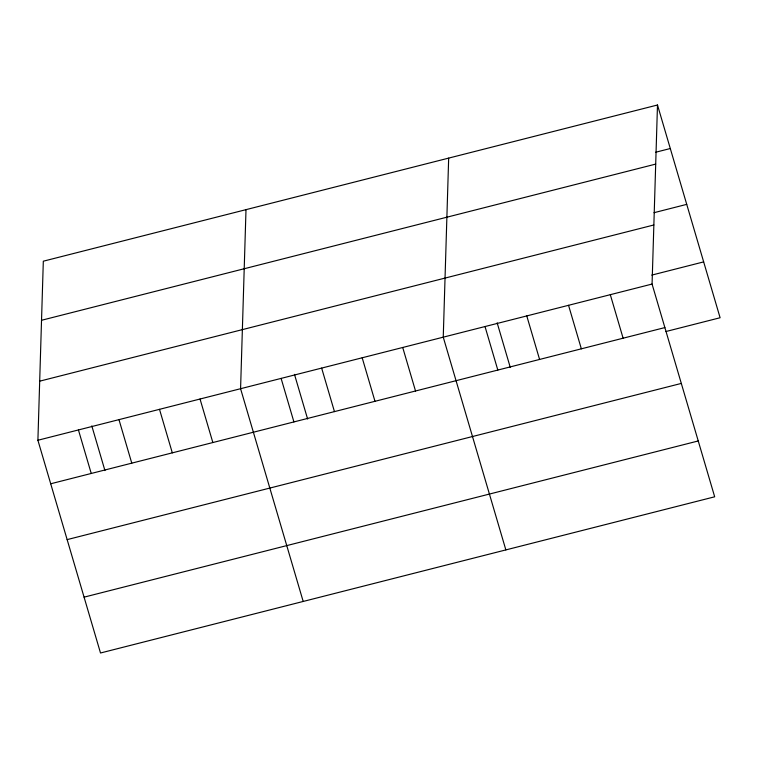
<?xml version="1.0" encoding="UTF-8"?>
<svg xmlns="http://www.w3.org/2000/svg" width="758" height="758" viewBox="0 0 758 758"><rect width="100%" height="100%" fill="white"/><g stroke="black" fill="none" stroke-linecap="round" stroke-linejoin="round"><path stroke-width="1.14" d="M657.489 105.002L652.07 284.06L714.68 496.803L100.511 652.998L37.9 440.256L43.32 261.197L657.489 105.002L720.1 317.744L665.922 331.521M245.999 209.653L240.58 388.712L303.191 601.454M448.67 158.109L443.25 337.168L505.861 549.91M655.623 152.254L670.299 148.521M41.529 320.283L655.698 164.098M654.002 212.695L686.729 204.366M39.691 381.17L653.86 224.974M651.747 275.107L703.661 261.898M37.9 440.256L652.07 284.06M50.71 483.775L664.88 327.579M67.14 539.62L681.309 383.425M84.081 597.152L698.241 440.957M610.304 294.682L623.114 338.201M568.538 305.303L581.348 348.822M526.772 315.925L539.582 359.444M497.153 322.823L510.295 367.497M485.016 326.546L497.826 370.065M402.716 347.477L415.526 390.995M362.182 357.785L374.992 401.304M321.648 368.094L334.458 411.613M294.474 374.367L307.625 419.041M281.114 378.403L293.914 421.922M200.036 399.021L212.846 442.539M159.502 409.329L172.312 452.848M118.968 419.638L131.778 463.157M91.803 425.911L104.945 470.585M78.434 429.947L91.244 473.466"/></g></svg>
